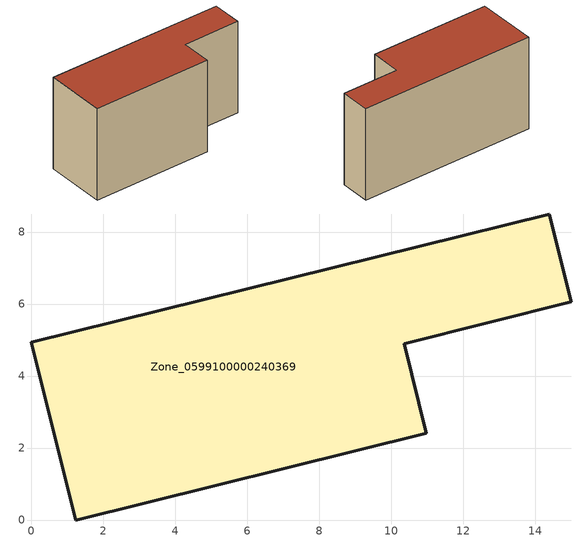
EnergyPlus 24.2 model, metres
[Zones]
Zone_0599100000240369
 floor ground (C_G): 0,4.94 14.4,8.5 15.01,6.07 10.36,4.9 10.98,2.41 1.24,0 z0
 wall outside (C_F): 1.24,0 10.98,2.41 10.36,4.9 15.01,6.07 14.4,8.5 0,4.94 1.24,0 z0:7.94
 roof outside (C_R): 14.4,8.5 0,4.94 1.24,0 10.98,2.41 10.36,4.9 15.01,6.07 z7.94
[BUILDING]
Pand.0599100000240369: North Axis=0; Terrain=City; Loads Convergence Tolerance Value=0.04; Temperature Convergence Tolerance Value=0.4; Solar Distribution=FullExterior; Maximum Number of Warmup Days=25; Minimum Number of Warmup Days=1
[Site:Location]
Rotterdam.The.Hague.AP_ZH_NLD Design_Conditions: Latitude=51.96; Longitude=4.45; Time Zone=1; Elevation=-4.5
[SITE:GROUNDTEMPERATURE:BUILDINGSURFACE]
18, 18, 18, 18, 18, 18, 18, 18, 18, 18, 18, 18
[MATERIAL] Thermal Absorptance=0.9; Solar Absorptance=0.7; Visible Absorptance=0.7
Name | Roughness | Thickness | Conductivity | Density | Specific Heat
G.TI.1975-1991 | MediumSmooth | 0.15 | 0.288461 | 540 | 1210
F.TI.1975-1991 | Rough | 0.3 | 0.230769 | 1920 | 840
R.TI.1975-1991 | MediumRough | 0.2 | 0.153846 | 1500 | 1000
[CONSTRUCTION]
C_G: G.TI.1975-1991
C_F: F.TI.1975-1991
C_R: R.TI.1975-1991
[ZONE]
Zone_0599100000240369: Type=1; Multiplier=1; Ceiling Height=Autocalculate; Volume=Autocalculate; Floor Area=autocalculate; Part of Total Floor Area=Yes
[ZONEINFILTRATION:DESIGNFLOWRATE]
Infil_Zone_0599100000240369: Zone or ZoneList or Space or SpaceList=Zone_0599100000240369; Schedule=AlwaysOn; Design Flow Rate Calculation Method=Flow/Area; Flow Rate per Floor Area=0.003; Constant Term Coefficient=1; Temperature Term Coefficient=0; Velocity Term Coefficient=0; Velocity Squared Term Coefficient=0
[HVACTEMPLATE:ZONE:IDEALLOADSAIRSYSTEM]
Zone_0599100000240369: Maximum Heating Supply Air Temperature=50; Minimum Cooling Supply Air Temperature=13; Maximum Heating Supply Air Humidity Ratio=0.0156; Minimum Cooling Supply Air Humidity Ratio=0.0077; Heating Limit=NoLimit; Cooling Limit=NoLimit; Dehumidification Control Type=ConstantSensibleHeatRatio; Cooling Sensible Heat Ratio=0.7; Dehumidification Setpoint=60; Humidification Control Type=None; Humidification Setpoint=30; Outdoor Air Method=None; Outdoor Air Flow Rate per Person=0.00944; Outdoor Air Flow Rate per Zone Floor Area=0; Outdoor Air Flow Rate per Zone=0; Demand Controlled Ventilation Type=None; Outdoor Air Economizer Type=NoEconomizer; Heat Recovery Type=None; Sensible Heat Recovery Effectiveness=0.7; Latent Heat Recovery Effectiveness=0.65
[ZONECONTROL:THERMOSTAT]
ThermostatControl_Zone_0599100000240369: Zone or ZoneList=Zone_0599100000240369; Control Type Schedule=DualSetpointControlType; Control 1=Thermostat_Zone_0599100000240369; Temperature Difference Between Cutout And Setpoint=0
[THERMOSTATSETPOINT:DUALSETPOINT]
Thermostat_Zone_0599100000240369: Heating Setpoint Temperature Schedule=HeatingSetpoint_Zone_0599100000240369; Cooling Setpoint Temperature Schedule=CoolingSetpoint_Zone_0599100000240369
[SCHEDULE:COMPACT]
HeatingSetpoint_Zone_0599100000240369: Through: 12/31, For: AllDays, Until: 24:00, 21
CoolingSetpoint_Zone_0599100000240369: Through: 12/31, For: AllDays, Until: 24:00, 24
DualSetpointControlType: Through: 12/31, For: AllDays, Until: 24:00, 4
AlwaysOn: Through: 12/31, For: AllDays, Until: 24:00, 1
